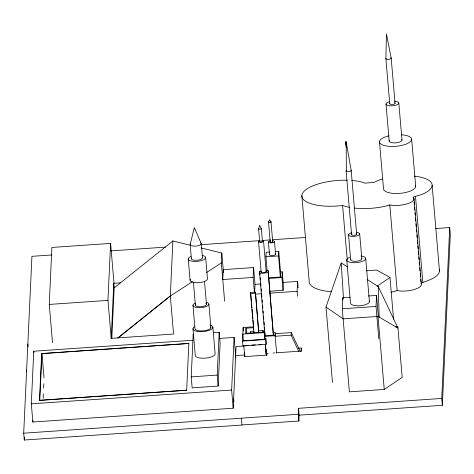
<?xml version="1.0" encoding="UTF-8"?>
<svg xmlns="http://www.w3.org/2000/svg" width="474" height="474" viewBox="0 0 474 474"><rect width="100%" height="100%" fill="white"/><g stroke="black" fill="none" stroke-linecap="round" stroke-linejoin="round"><path stroke-width="0.71" d="M241.385 418.192L241.971 425.042L24.287 440.038L23.7 433.189L31.93 256.327L51.862 254.959M24.287 440.038L24.423 437.099M244.151 345.99L236.07 346.547L233.196 408.215L32.866 422.02L31.308 403.842L33.761 351.222L192.847 340.261M32.866 422.02L32.937 420.556M188.836 343.514L41.949 353.634L39.775 400.281L186.667 390.161M43.175 398.338L43.377 393.965M43.649 388.135L43.857 383.762M52.531 342.714L49.249 304.432L51.903 247.446L110.602 243.405L114.009 283.126M110.602 243.405L107.948 300.392L49.249 304.432M120.503 282.812L113.778 283.274L111.218 338.347L173.579 334.051L170.32 295.983L117.937 337.879M111.823 338.549L114.228 286.841M190.607 245.336L172.886 240.952L170.32 296.019L192.456 281.669M213.418 332.718L219.189 332.321L220.132 343.289L218.141 386.067L192.16 387.856L191.218 376.883L193.208 334.111L193.333 335.574M224.635 301.221L221.352 262.934L221.808 253.063L201.249 247.967M218.141 386.067L217.199 375.094L219.189 332.321M233.196 408.215L231.638 390.043L234.091 337.423L219.361 338.436M266.151 344.355L265.79 338.341L266.151 344.355L242.961 345.955L242.54 341.102L243.109 327.564L253.839 326.823M244.323 354.996L244.46 352.123M253.815 327.67L245.988 328.209L245.751 333.305L264.379 332.019L264.925 339.266L243.375 340.753L242.807 334.075L264.356 332.588L264.379 332.019M266.892 355.275L266.815 354.351L266.779 355.097L244.738 356.614L244.815 354.967L235.649 355.595M253.987 331.693L253.934 332.754L250.574 293.53L250.622 292.47L255.415 292.138L258.733 332.422L255.415 292.138M250.408 333.311L250.497 331.379L253.987 331.142M253.128 277.438L253.59 267.567L223.23 269.659L222.774 279.53L253.128 277.438L254.378 292.037M254.668 292.114L255.03 284.359L253.59 267.567M266.021 270.808L268.13 270.66L273.385 335.177L264.948 335.758L259.592 273.314L259.687 271.247L261.097 271.146M267.117 270.63L265.932 256.801L266.145 252.281L269.647 252.038M262.981 332.446L263.07 330.514L258.881 330.805M264.948 335.758L265.043 333.69M273.385 335.177L268.13 270.66M266.027 349.297L266.388 354.487M268.444 277.859L280.347 277.041L278.534 255.93L278.748 251.416L275.246 251.653M276.62 353.041L275.08 335.675L275.234 332.369L273.137 332.517M280.347 277.041L280.555 272.52L278.748 251.416M269.339 291.273L283.055 290.331L281.953 277.515L282.22 271.821L280.057 271.969M283.055 290.331L283.322 284.637L282.22 271.821M291.125 335.165L291.243 332.594L275.299 333.69L275.181 336.262L291.125 335.165L298.661 351.222M297.553 296.286L297.121 291.297L297.583 281.426L282.907 282.433M241.959 424.953L298.851 421.031L298.276 414.27L298.549 408.31L441.756 398.444L449.713 227.55L435.689 228.515M298.46 348.224L301.357 348.023L301.215 351.08L276.105 352.81M298.851 421.031L299.13 415.07M395.719 327.03L397.828 326.574L402.189 377.411L384.248 389.444L349.379 391.844L342.258 308.775L342.773 297.755L350.114 297.245M378.779 338.685L376.018 306.453L376.534 295.426L368.458 295.983M298.549 408.31L299.141 415.159L442.349 405.294L450.3 234.399L449.713 227.55M332.47 382.423L326.005 307.051L341.197 262.934L347.377 266.874M268.592 222.045L269.576 219.693L270.98 221.879M421.019 283.209L429.58 279.938A32.641 11.589 -4.9 0 0 439.368 269.825M117.943 338.009L170.32 295.983M172.886 240.952L114.175 287.872L113.778 283.274M377.008 286.337L389.978 277.42L376.634 270.067L366.449 270.814M206.593 272.497L221.352 262.934M414.329 176.15A32.641 11.589 -4.9 0 1 422.233 194.287L413.168 197.089L414.051 198.926A15.346 5.451 -4.9 0 1 390.659 205.118L389.8 204.928L385.682 206.131A36.225 12.863 -4.9 0 1 354.469 208.086M414.051 198.926L421.398 284.572A15.346 5.451 -4.9 0 1 398.006 290.769L397.141 290.58L393.023 291.777A36.225 12.863 -4.9 0 1 391.009 292.221M349.788 207.399A36.225 12.863 -4.9 0 1 342.986 205.574L336.937 206.018A35.793 12.709 -4.9 0 1 302.24 193.99A35.793 12.709 -4.9 0 1 347.335 180.227M346.263 146.904L345.848 141.898L346.18 141.862L351.169 170.421M110.91 250.888L165.533 247.126M200.964 244.685L260.013 240.62M262.229 240.466L270.346 239.909M272.562 239.755L305.777 237.468M265.932 256.801L278.534 255.93M259.592 273.314L268.035 272.734M268.243 278.457L281.953 277.515M255.03 284.359L260.896 283.95M250.574 293.53L255.368 293.199M255.302 294.176L261.174 293.773M269.979 293.163L297.121 291.297M342.258 308.775L376.018 306.453M367.166 279.482L378.293 286.574L397.959 328.097L377.991 316.436L343.123 318.842L326.005 307.051M264.048 333.139L265.446 333.044M264.593 336.398L275.08 335.675M242.54 341.102L265.736 339.502M245.23 345.505L248.103 345.303M251.694 345.06L255.285 344.811M258.875 344.562L261.749 344.367M265.843 353.515L268.017 353.367M273.148 353.012L274.63 352.911M191.218 376.883L217.199 375.094M31.308 403.842L231.638 390.043M23.7 433.189L298.276 414.27M346.352 171.345L346.18 141.862M261.316 228.533L259.669 225.286L258.573 228.847L259.657 241.497M291.243 332.594L300.374 351.595M201.118 243.245L194.316 227.561L190.181 244.507L191.395 258.662M432.146 185.381L439.493 271.033M441.756 398.444L442.349 405.294M411.675 139.475L415.71 186.513M415.508 196.574L422.855 282.22M413.678 197.557L413.802 199.021M414.051 201.948L414.306 204.875M414.495 207.073L414.744 210M414.993 212.933L415.183 215.125M415.431 218.052L415.686 220.985M415.935 223.912L416.19 226.839M416.439 229.766L416.628 231.964M416.877 234.891L417.126 237.818M417.381 240.751L417.63 243.677M417.819 245.87L418.068 248.803M418.323 251.73L418.572 254.657M418.761 256.855L419.01 259.782M419.265 262.709L419.449 264.907M419.703 267.834L419.952 270.761M420.207 273.694L420.456 276.62M420.705 279.547L420.894 281.746M398.824 103.095L401.999 140.138M395.061 103.356L391.192 58.189L386.44 33.962L385.883 58.557L389.752 103.723M385.996 103.984L389.172 141.021M389.8 204.928L397.141 290.58M379.49 141.69L383.525 188.729A16.146 5.735 -4.9 0 0 384.005 190.187L385.546 191.466A16.146 5.735 -4.9 0 0 403.522 192.912C407.599 192.059 412.084 191.17 415.088 188.048A16.146 5.735 -4.9 0 0 415.508 185.53M389.978 277.42L393.562 319.221M376.534 295.426L378.347 316.614M377.991 316.436L384.248 389.444M365.721 258.62L369.412 301.689M359.695 234.008L361.828 258.893M351.204 170.658L356.661 234.269M345.996 141.779L346.304 145.394M345.848 141.898L346.281 146.958M346.109 170.901L351.566 234.512M348.526 234.778L350.659 259.657M342.578 205.366L347.223 259.539M346.767 259.93L350.464 302.999A9.51 3.377 -4.9 0 0 361.016 305.629A9.51 3.377 -4.9 0 0 369.133 300.836M342.773 297.755L342.957 299.912M301.855 195.679L309.196 281.331A35.793 12.709 -4.9 0 0 331.391 291.688M297.583 281.426L298.134 287.842M301.357 348.023L301.642 351.305M274.505 241.485L275.595 254.224M271.015 221.992L272.704 241.693M268.545 222.164L270.233 241.864M268.432 242.072L269.528 254.811M263.562 241.23L266.181 271.774M261.358 228.658L262.442 241.307M258.543 241.574L261.162 272.117M259.687 271.247L260.001 274.92M260.256 277.859L260.445 280.057M260.694 282.996L260.949 285.935M261.198 288.873L261.387 291.077M261.642 294.016L261.891 296.955M262.146 299.894L262.335 302.098M262.649 305.771L262.839 307.976M263.088 310.914L263.277 313.118M263.532 316.057L263.781 318.996M264.036 321.935L264.285 324.874M264.474 327.078L264.729 330.017M266.192 351.264L266.418 353.888M265.428 344.254L266.4 355.613M264.356 332.588L264.925 339.266M265.339 344.118L266.287 355.133M263.07 330.514L263.23 332.339M250.622 292.47L251.433 301.908M251.558 303.366L251.931 307.721M252.055 309.172L252.861 318.617M252.986 320.069L253.359 324.429M253.483 325.881L253.797 329.513M245.988 328.209L246.45 333.548M243.109 327.564L243.393 330.899M243.796 345.605L244.738 356.614M234.091 337.423L235.815 357.568M221.808 253.063L223.479 272.55M233.641 398.705L233.925 401.988M212.879 327.38L215.155 353.918A9.984 3.543 -4.9 0 1 205.041 358.172A9.984 3.543 -4.9 0 1 195.252 355.287L192.977 328.749M205.663 257.678L207.488 278.949A8.745 3.105 -4.9 0 1 197.486 282.723A8.745 3.105 -4.9 0 1 190.388 279.316M208.898 304.207L210.894 327.516M201.284 243.743L202.499 257.897M204.507 281.325L206.48 304.373M193.404 282.089L195.383 305.137M192.971 305.303L194.968 328.612A7.987 2.838 -4.9 0 0 203.838 330.822A7.987 2.838 -4.9 0 0 210.657 326.793M188.231 258.875L190.056 280.146M107.953 300.279L111.23 338.673M41.949 353.634L44.029 377.92M33.761 351.222L33.885 352.674M27.848 344.088L28.085 346.826M26.639 369.993L26.757 371.361M341.197 262.934L343.478 298.199M378.293 286.574L379.164 317.319M265.861 271.347A2.518 0.895 -4.9 0 1 263.627 272.846A2.518 0.895 -4.9 0 1 261.518 271.643M261.743 240.49A2.518 0.895 -4.9 0 1 263.2 241.704A2.518 0.895 -4.9 0 1 259.248 242.161A2.518 0.895 -4.9 0 1 259.835 240.709M262.27 241.07A1.398 0.498 -4.9 0 1 261.832 241.758A1.398 0.498 -4.9 0 1 259.965 241.799A1.398 0.498 -4.9 0 1 260.084 241.118M260.967 228.332A1.398 0.498 -4.9 0 1 260.937 229.037A1.398 0.498 -4.9 0 1 258.964 229.173A1.398 0.498 -4.9 0 1 259 228.468M275.098 253.732A3.051 1.084 -4.9 0 1 272.746 255.593A3.051 1.084 -4.9 0 1 269.842 254.236M272.36 241.408A1.244 0.438 -4.9 0 1 272.402 242.001A1.244 0.438 -4.9 0 1 270.743 242.19A1.244 0.438 -4.9 0 1 270.411 241.633M270.417 221.648A1.244 0.438 -4.9 0 1 270.784 222.265A1.244 0.438 -4.9 0 1 268.971 222.472A1.244 0.438 -4.9 0 1 268.918 221.826M272.828 240.703A3.051 1.084 -4.9 0 1 273.747 242.333A3.051 1.084 -4.9 0 1 268.936 242.57A3.051 1.084 -4.9 0 1 270.506 240.822M210.083 325.057A9.984 3.543 -4.9 0 1 210.444 329.833A9.984 3.543 -4.9 0 1 197.083 331.379A9.984 3.543 -4.9 0 1 194.393 326.87M206.658 302.347A7.987 2.838 -4.9 0 1 206.468 306.388A7.987 2.838 -4.9 0 1 195.205 307.164A7.987 2.838 -4.9 0 1 195.395 303.123M205.787 303.431A5.57 1.979 -4.9 0 1 201.563 306.678A5.57 1.979 -4.9 0 1 195.596 304.61M202.066 255.373A8.745 3.105 -4.9 0 1 203.696 259.746A8.745 3.105 -4.9 0 1 191.046 261.014A8.745 3.105 -4.9 0 1 190.886 256.493M202.333 257.394A5.57 1.979 -4.9 0 1 196.852 260.267A5.57 1.979 -4.9 0 1 191.609 258.129M200.585 242.801A5.57 1.979 -4.9 0 1 196.366 246.053A5.57 1.979 -4.9 0 1 190.394 243.98M361.117 256.007A9.51 3.377 -4.9 0 1 363.914 260.688A9.51 3.377 -4.9 0 1 350.031 262.3A9.51 3.377 -4.9 0 1 349.658 257.335M356.987 232.461A5.605 1.991 -4.9 0 1 358.332 235.382A5.605 1.991 -4.9 0 1 349.771 235.975A5.605 1.991 -4.9 0 1 351.4 232.847M356.051 233.652A2.566 0.912 -4.9 0 1 355.938 234.891A2.566 0.912 -4.9 0 1 352.49 235.217A2.566 0.912 -4.9 0 1 351.998 234.032M361.662 258.383A5.605 1.991 -4.9 0 1 356.152 261.281A5.605 1.991 -4.9 0 1 350.873 259.13M350.961 170.207A2.566 0.912 -4.9 0 1 348.467 171.701A2.566 0.912 -4.9 0 1 346.547 170.421M401.336 134.776A16.146 5.735 -4.9 0 1 411.059 141.003C408.049 144.132 403.57 145.02 399.487 145.868A16.146 5.735 -4.9 0 1 381.511 144.428L379.97 143.142A16.146 5.735 -4.9 0 1 384.396 137.282L387.768 136.139A16.146 5.735 -4.9 0 1 389.024 135.819M401.804 139.557A6.435 2.287 -4.9 0 1 395.476 142.881A6.435 2.287 -4.9 0 1 389.415 140.411M351.732 180.464A35.793 12.709 -4.9 0 1 363.179 182.437L364.986 183.177L374.371 182.336L376.996 180.955A32.641 11.589 -4.9 0 1 382.364 179.054M394.7 101.229A6.435 2.287 -4.9 0 1 397.71 104.434A6.435 2.287 -4.9 0 1 387.667 105.441A6.435 2.287 -4.9 0 1 389.296 101.768M394.729 102.905A2.666 0.948 -4.9 0 1 392.709 104.458A2.666 0.948 -4.9 0 1 389.853 103.468M390.854 57.739A2.666 0.948 -4.9 0 1 388.84 59.291A2.666 0.948 -4.9 0 1 385.984 58.302M41.653 353.545L39.472 400.411L186.661 390.268L188.842 343.407L41.653 353.545"/></g></svg>
